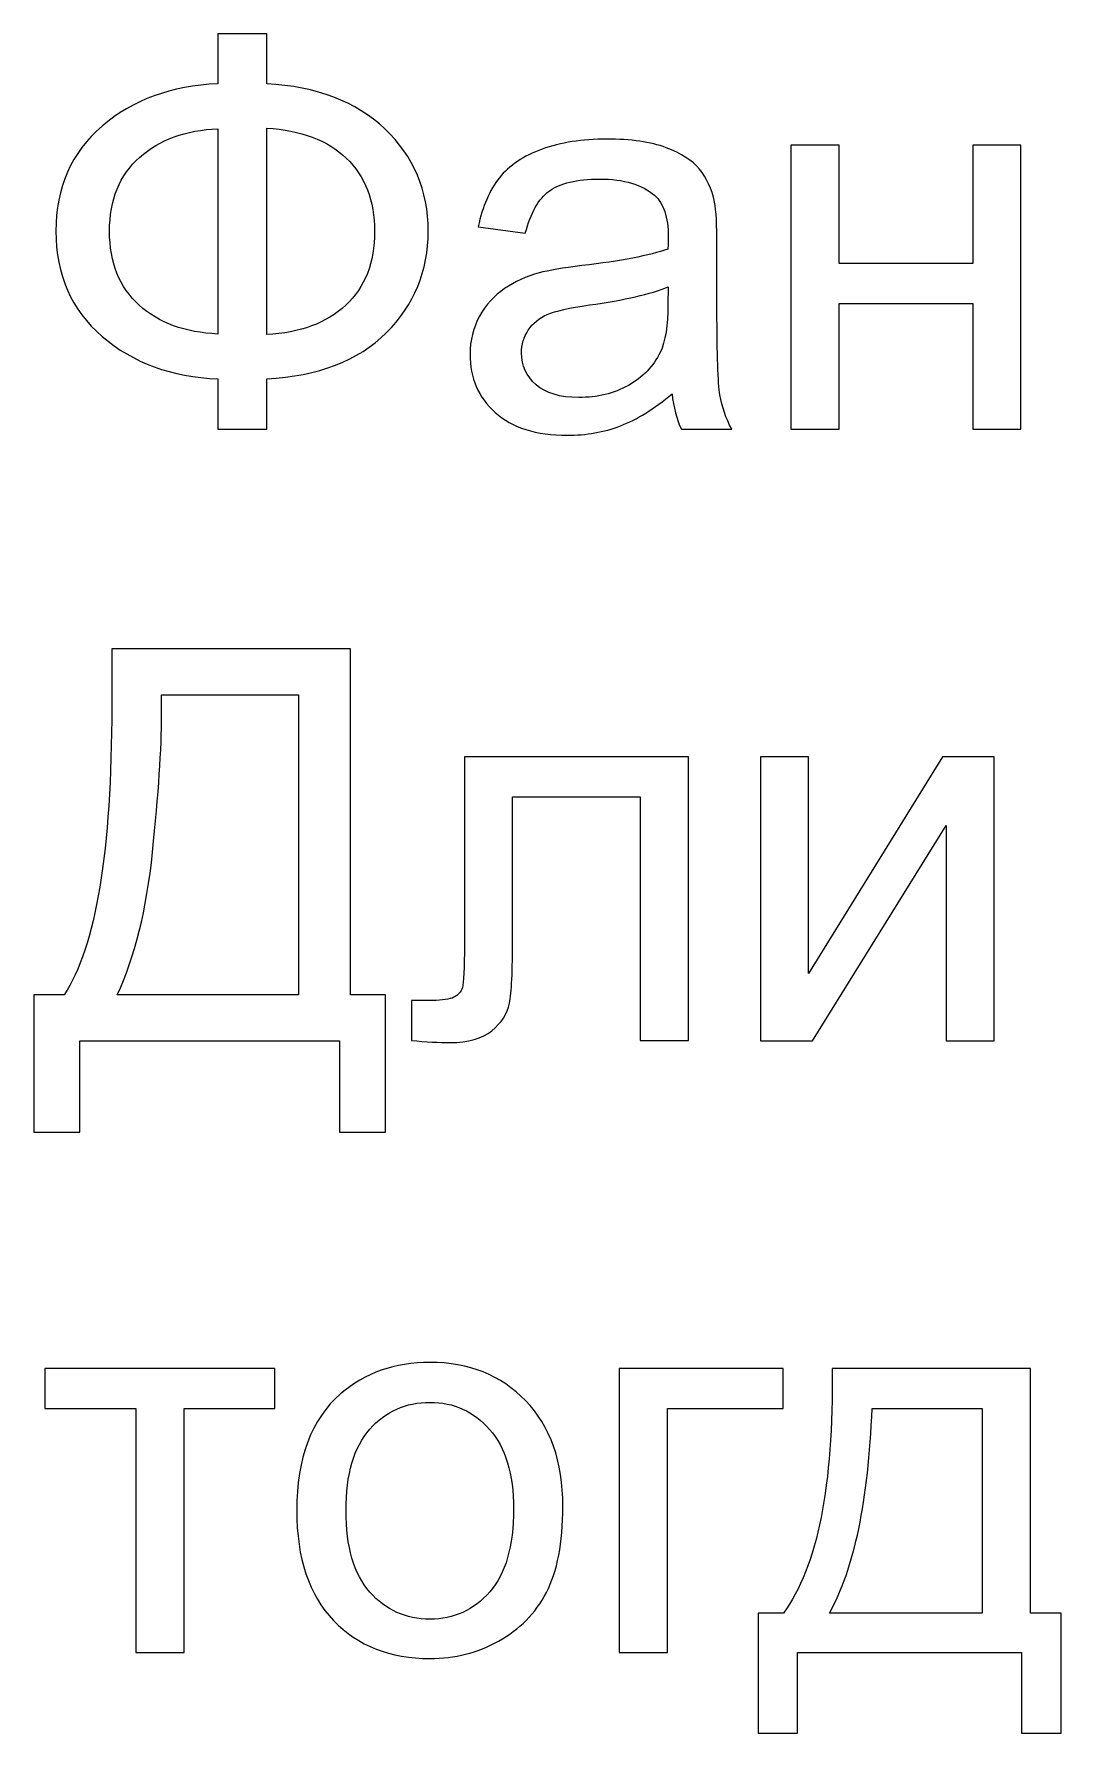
# Model space of a CAD drawing. Header units: millimetres. Extents: x -998 to 1016, y -1915 to 1914.
# Drawn here: x -997.9 to -954.9, y 1581.8 to 1653 of the extents above; entities that cross this region are included whole.
import ezdxf

# ---------------------------------------------------------------- set-up
doc = ezdxf.new("R2010")
doc.units = ezdxf.units.MM
doc.header["$MEASUREMENT"] = 0
doc.layers.add('layer 1', color=7, linetype='Continuous')

msp = doc.modelspace()

# ---------------------------------------------------------------- linework, layer by layer
at = {"layer": 'layer 1', "color": 250}
for points, knots in [([(-990.1918, 1650.8995), (-990.1918, 1650.8995), (-990.1918, 1652.9862), (-990.1918, 1652.9862), (-990.1918, 1652.9862), (-990.1918, 1652.9862), (-988.151, 1652.9862), (-988.151, 1652.9862), (-988.151, 1652.9862), (-988.151, 1652.9862), (-988.151, 1650.8995), (-988.151, 1650.8995), (-988.151, 1650.8995), (-986.0605, 1650.7887), (-984.4095, 1650.1581), (-983.2018, 1649.0077), (-983.2018, 1649.0077), (-981.9903, 1647.8574), (-981.3865, 1646.4319), (-981.3865, 1644.7274), (-981.3865, 1644.7274), (-981.3865, 1643.0572), (-981.9712, 1641.6394), (-983.1445, 1640.4699), (-983.1445, 1640.4699), (-984.3178, 1639.3043), (-985.9841, 1638.6584), (-988.151, 1638.5399), (-988.151, 1638.5399), (-988.151, 1638.5399), (-988.151, 1636.4303), (-988.151, 1636.4303), (-988.151, 1636.4303), (-988.151, 1636.4303), (-990.1918, 1636.4303), (-990.1918, 1636.4303), (-990.1918, 1636.4303), (-990.1918, 1636.4303), (-990.1918, 1638.5399), (-990.1918, 1638.5399), (-990.1918, 1638.5399), (-992.1333, 1638.6164), (-993.7499, 1639.2087), (-995.0416, 1640.3209), (-995.0416, 1640.3209), (-996.3334, 1641.4292), (-996.9793, 1642.9006), (-996.9793, 1644.7274), (-996.9793, 1644.7274), (-996.9793, 1646.558), (-996.3334, 1648.0255), (-995.0455, 1649.1262), (-995.0455, 1649.1262), (-993.7575, 1650.2269), (-992.1409, 1650.8154), (-990.1918, 1650.8995)], [0, 0, 0, 0, 0.0666667, 0.0666667, 0.0666667, 0.0666667, 0.1333333, 0.1333333, 0.1333333, 0.1333333, 0.2, 0.2, 0.2, 0.2, 0.2666667, 0.2666667, 0.2666667, 0.2666667, 0.3333333, 0.3333333, 0.3333333, 0.3333333, 0.4, 0.4, 0.4, 0.4, 0.4666667, 0.4666667, 0.4666667, 0.4666667, 0.5333333, 0.5333333, 0.5333333, 0.5333333, 0.6, 0.6, 0.6, 0.6, 0.6666667, 0.6666667, 0.6666667, 0.6666667, 0.7333333, 0.7333333, 0.7333333, 0.7333333, 0.8, 0.8, 0.8, 0.8, 0.8666667, 0.8666667, 0.8666667, 0.8666667, 1, 1, 1, 1]), ([(-990.1918, 1649.0192), (-991.5447, 1648.9581), (-992.6377, 1648.5606), (-993.4747, 1647.8192), (-993.4747, 1647.8192), (-994.3117, 1647.0777), (-994.7321, 1646.0459), (-994.7321, 1644.7197), (-994.7321, 1644.7197), (-994.7321, 1643.4088), (-994.3193, 1642.3808), (-993.4938, 1641.6317), (-993.4938, 1641.6317), (-992.6683, 1640.8827), (-991.5677, 1640.4814), (-990.1918, 1640.4202), (-990.1918, 1640.4202), (-990.1918, 1640.4202), (-990.1918, 1649.0192), (-990.1918, 1649.0192)], [0, 0, 0, 0, 0.1666667, 0.1666667, 0.1666667, 0.1666667, 0.3333333, 0.3333333, 0.3333333, 0.3333333, 0.5, 0.5, 0.5, 0.5, 0.6666667, 0.6666667, 0.6666667, 0.6666667, 1, 1, 1, 1]), ([(-988.151, 1649.0421), (-988.151, 1649.0421), (-988.151, 1640.3973), (-988.151, 1640.3973), (-988.151, 1640.3973), (-986.7484, 1640.4661), (-985.6477, 1640.875), (-984.8413, 1641.6241), (-984.8413, 1641.6241), (-984.035, 1642.3731), (-983.6337, 1643.405), (-983.6337, 1644.7197), (-983.6337, 1644.7197), (-983.6337, 1646.0115), (-984.0273, 1647.0319), (-984.8184, 1647.7886), (-984.8184, 1647.7886), (-985.6095, 1648.5415), (-986.7178, 1648.9581), (-988.151, 1649.0421)], [0, 0, 0, 0, 0.1666667, 0.1666667, 0.1666667, 0.1666667, 0.3333333, 0.3333333, 0.3333333, 0.3333333, 0.5, 0.5, 0.5, 0.5, 0.6666667, 0.6666667, 0.6666667, 0.6666667, 1, 1, 1, 1]), ([(-971.1747, 1637.9208), (-971.9238, 1637.2826), (-972.6461, 1636.8354), (-973.3378, 1636.5717), (-973.3378, 1636.5717), (-974.0296, 1636.308), (-974.771, 1636.1781), (-975.5659, 1636.1781), (-975.5659, 1636.1781), (-976.873, 1636.1781), (-977.8781, 1636.4953), (-978.5813, 1637.1335), (-978.5813, 1637.1335), (-979.2845, 1637.7679), (-979.6361, 1638.582), (-979.6361, 1639.5718), (-979.6361, 1639.5718), (-979.6361, 1640.1527), (-979.5023, 1640.6839), (-979.2386, 1641.1655), (-979.2386, 1641.1655), (-978.9711, 1641.647), (-978.6233, 1642.0292), (-978.1953, 1642.3196), (-978.1953, 1642.3196), (-977.7634, 1642.6101), (-977.2819, 1642.8318), (-976.743, 1642.9808), (-976.743, 1642.9808), (-976.3456, 1643.084), (-975.7455, 1643.1834), (-974.9468, 1643.2827), (-974.9468, 1643.2827), (-973.3187, 1643.4738), (-972.1149, 1643.7069), (-971.3467, 1643.9745), (-971.3467, 1643.9745), (-971.339, 1644.2496), (-971.3352, 1644.4254), (-971.3352, 1644.498), (-971.3352, 1644.498), (-971.3352, 1645.3159), (-971.5263, 1645.893), (-971.9085, 1646.2293), (-971.9085, 1646.2293), (-972.4244, 1646.6841), (-973.1926, 1646.9096), (-974.2092, 1646.9096), (-974.2092, 1646.9096), (-975.1608, 1646.9096), (-975.864, 1646.7414), (-976.315, 1646.4089), (-976.315, 1646.4089), (-976.7698, 1646.0764), (-977.1023, 1645.4879), (-977.3201, 1644.6395), (-977.3201, 1644.6395), (-977.3201, 1644.6395), (-979.2921, 1644.9146), (-979.2921, 1644.9146), (-979.2921, 1644.9146), (-979.1125, 1645.7592), (-978.8182, 1646.4433), (-978.4055, 1646.9631), (-978.4055, 1646.9631), (-977.9927, 1647.4828), (-977.3965, 1647.8803), (-976.6169, 1648.1631), (-976.6169, 1648.1631), (-975.8411, 1648.4421), (-974.9353, 1648.5835), (-973.9111, 1648.5835), (-973.9111, 1648.5835), (-972.8945, 1648.5835), (-972.0652, 1648.465), (-971.4269, 1648.2243), (-971.4269, 1648.2243), (-970.7925, 1647.9835), (-970.3225, 1647.6854), (-970.0244, 1647.3223), (-970.0244, 1647.3223), (-969.7263, 1646.9593), (-969.5161, 1646.5007), (-969.3938, 1645.9465), (-969.3938, 1645.9465), (-969.3288, 1645.6025), (-969.2944, 1644.9834), (-969.2944, 1644.0929), (-969.2944, 1644.0929), (-969.2944, 1644.0929), (-969.2944, 1641.4177), (-969.2944, 1641.4177), (-969.2944, 1641.4177), (-969.2944, 1639.5489), (-969.2524, 1638.3679), (-969.1683, 1637.8673), (-969.1683, 1637.8673), (-969.088, 1637.3666), (-968.9199, 1636.8889), (-968.6753, 1636.4303), (-968.6753, 1636.4303), (-968.6753, 1636.4303), (-970.7849, 1636.4303), (-970.7849, 1636.4303), (-970.7849, 1636.4303), (-970.9874, 1636.8545), (-971.1174, 1637.3513), (-971.1747, 1637.9208)], [0, 0, 0, 0, 0.0357143, 0.0357143, 0.0357143, 0.0357143, 0.0714286, 0.0714286, 0.0714286, 0.0714286, 0.1071429, 0.1071429, 0.1071429, 0.1071429, 0.1428571, 0.1428571, 0.1428571, 0.1428571, 0.1785714, 0.1785714, 0.1785714, 0.1785714, 0.2142857, 0.2142857, 0.2142857, 0.2142857, 0.25, 0.25, 0.25, 0.25, 0.2857143, 0.2857143, 0.2857143, 0.2857143, 0.3214286, 0.3214286, 0.3214286, 0.3214286, 0.3571429, 0.3571429, 0.3571429, 0.3571429, 0.3928571, 0.3928571, 0.3928571, 0.3928571, 0.4285714, 0.4285714, 0.4285714, 0.4285714, 0.4642857, 0.4642857, 0.4642857, 0.4642857, 0.5, 0.5, 0.5, 0.5, 0.5357143, 0.5357143, 0.5357143, 0.5357143, 0.5714286, 0.5714286, 0.5714286, 0.5714286, 0.6071429, 0.6071429, 0.6071429, 0.6071429, 0.6428571, 0.6428571, 0.6428571, 0.6428571, 0.6785714, 0.6785714, 0.6785714, 0.6785714, 0.7142857, 0.7142857, 0.7142857, 0.7142857, 0.75, 0.75, 0.75, 0.75, 0.7857143, 0.7857143, 0.7857143, 0.7857143, 0.8214286, 0.8214286, 0.8214286, 0.8214286, 0.8571429, 0.8571429, 0.8571429, 0.8571429, 0.8928571, 0.8928571, 0.8928571, 0.8928571, 0.9285714, 0.9285714, 0.9285714, 0.9285714, 1, 1, 1, 1]), ([(-966.195, 1648.3313), (-966.195, 1648.3313), (-964.1771, 1648.3313), (-964.1771, 1648.3313), (-964.1771, 1648.3313), (-964.1771, 1648.3313), (-964.1771, 1643.3783), (-964.1771, 1643.3783), (-964.1771, 1643.3783), (-964.1771, 1643.3783), (-958.582, 1643.3783), (-958.582, 1643.3783), (-958.582, 1643.3783), (-958.582, 1643.3783), (-958.582, 1648.3313), (-958.582, 1648.3313), (-958.582, 1648.3313), (-958.582, 1648.3313), (-956.5641, 1648.3313), (-956.5641, 1648.3313), (-956.5641, 1648.3313), (-956.5641, 1648.3313), (-956.5641, 1636.4303), (-956.5641, 1636.4303), (-956.5641, 1636.4303), (-956.5641, 1636.4303), (-958.582, 1636.4303), (-958.582, 1636.4303), (-958.582, 1636.4303), (-958.582, 1636.4303), (-958.582, 1641.7043), (-958.582, 1641.7043), (-958.582, 1641.7043), (-958.582, 1641.7043), (-964.1771, 1641.7043), (-964.1771, 1641.7043), (-964.1771, 1641.7043), (-964.1771, 1641.7043), (-964.1771, 1636.4303), (-964.1771, 1636.4303), (-964.1771, 1636.4303), (-964.1771, 1636.4303), (-966.195, 1636.4303), (-966.195, 1636.4303), (-966.195, 1636.4303), (-966.195, 1636.4303), (-966.195, 1648.3313), (-966.195, 1648.3313)], [0, 0, 0, 0, 0.0769231, 0.0769231, 0.0769231, 0.0769231, 0.1538462, 0.1538462, 0.1538462, 0.1538462, 0.2307692, 0.2307692, 0.2307692, 0.2307692, 0.3076923, 0.3076923, 0.3076923, 0.3076923, 0.3846154, 0.3846154, 0.3846154, 0.3846154, 0.4615385, 0.4615385, 0.4615385, 0.4615385, 0.5384615, 0.5384615, 0.5384615, 0.5384615, 0.6153846, 0.6153846, 0.6153846, 0.6153846, 0.6923077, 0.6923077, 0.6923077, 0.6923077, 0.7692308, 0.7692308, 0.7692308, 0.7692308, 0.8461538, 0.8461538, 0.8461538, 0.8461538, 1, 1, 1, 1]), ([(-971.3352, 1642.3923), (-972.069, 1642.0942), (-973.1697, 1641.8419), (-974.6372, 1641.6355), (-974.6372, 1641.6355), (-975.4704, 1641.5171), (-976.0589, 1641.3833), (-976.4029, 1641.2343), (-976.4029, 1641.2343), (-976.7468, 1641.0852), (-977.0105, 1640.8674), (-977.1978, 1640.5846), (-977.1978, 1640.5846), (-977.3851, 1640.2979), (-977.4806, 1639.9807), (-977.4806, 1639.6291), (-977.4806, 1639.6291), (-977.4806, 1639.0979), (-977.2781, 1638.6507), (-976.8691, 1638.2953), (-976.8691, 1638.2953), (-976.4602, 1637.9399), (-975.864, 1637.7603), (-975.0806, 1637.7603), (-975.0806, 1637.7603), (-974.3047, 1637.7603), (-973.613, 1637.9284), (-973.0053, 1638.2686), (-973.0053, 1638.2686), (-972.4015, 1638.6049), (-971.9543, 1639.0673), (-971.6715, 1639.652), (-971.6715, 1639.652), (-971.4537, 1640.1068), (-971.3467, 1640.7756), (-971.3467, 1641.6585), (-971.3467, 1641.6585), (-971.3467, 1641.6585), (-971.3352, 1642.3923), (-971.3352, 1642.3923)], [0, 0, 0, 0, 0.0909091, 0.0909091, 0.0909091, 0.0909091, 0.1818182, 0.1818182, 0.1818182, 0.1818182, 0.2727273, 0.2727273, 0.2727273, 0.2727273, 0.3636364, 0.3636364, 0.3636364, 0.3636364, 0.4545455, 0.4545455, 0.4545455, 0.4545455, 0.5454545, 0.5454545, 0.5454545, 0.5454545, 0.6363636, 0.6363636, 0.6363636, 0.6363636, 0.7272727, 0.7272727, 0.7272727, 0.7272727, 0.8181818, 0.8181818, 0.8181818, 0.8181818, 1, 1, 1, 1]), ([(-994.6404, 1627.2313), (-994.6404, 1627.2313), (-984.6426, 1627.2313), (-984.6426, 1627.2313), (-984.6426, 1627.2313), (-984.6426, 1627.2313), (-984.6426, 1612.7392), (-984.6426, 1612.7392), (-984.6426, 1612.7392), (-984.6426, 1612.7392), (-983.1751, 1612.7392), (-983.1751, 1612.7392), (-983.1751, 1612.7392), (-983.1751, 1612.7392), (-983.1751, 1606.9836), (-983.1751, 1606.9836), (-983.1751, 1606.9836), (-983.1751, 1606.9836), (-985.1012, 1606.9836), (-985.1012, 1606.9836), (-985.1012, 1606.9836), (-985.1012, 1606.9836), (-985.1012, 1610.813), (-985.1012, 1610.813), (-985.1012, 1610.813), (-985.1012, 1610.813), (-995.9703, 1610.813), (-995.9703, 1610.813), (-995.9703, 1610.813), (-995.9703, 1610.813), (-995.9703, 1606.9836), (-995.9703, 1606.9836), (-995.9703, 1606.9836), (-995.9703, 1606.9836), (-997.8965, 1606.9836), (-997.8965, 1606.9836), (-997.8965, 1606.9836), (-997.8965, 1606.9836), (-997.8965, 1612.7392), (-997.8965, 1612.7392), (-997.8965, 1612.7392), (-997.8965, 1612.7392), (-996.6353, 1612.7392), (-996.6353, 1612.7392), (-996.6353, 1612.7392), (-995.3053, 1614.7341), (-994.6404, 1618.7661), (-994.6404, 1624.8312), (-994.6404, 1624.8312), (-994.6404, 1624.8312), (-994.6404, 1627.2313), (-994.6404, 1627.2313)], [0, 0, 0, 0, 0.0714286, 0.0714286, 0.0714286, 0.0714286, 0.1428571, 0.1428571, 0.1428571, 0.1428571, 0.2142857, 0.2142857, 0.2142857, 0.2142857, 0.2857143, 0.2857143, 0.2857143, 0.2857143, 0.3571429, 0.3571429, 0.3571429, 0.3571429, 0.4285714, 0.4285714, 0.4285714, 0.4285714, 0.5, 0.5, 0.5, 0.5, 0.5714286, 0.5714286, 0.5714286, 0.5714286, 0.6428571, 0.6428571, 0.6428571, 0.6428571, 0.7142857, 0.7142857, 0.7142857, 0.7142857, 0.7857143, 0.7857143, 0.7857143, 0.7857143, 0.8571429, 0.8571429, 0.8571429, 0.8571429, 1, 1, 1, 1]), ([(-986.821, 1625.3051), (-986.821, 1625.3051), (-992.5537, 1625.3051), (-992.5537, 1625.3051), (-992.5537, 1625.3051), (-992.5537, 1625.3051), (-992.5537, 1624.4644), (-992.5537, 1624.4644), (-992.5537, 1624.4644), (-992.5537, 1623.0656), (-992.6798, 1621.1509), (-992.932, 1618.7241), (-992.932, 1618.7241), (-993.1804, 1616.2972), (-993.6773, 1614.3023), (-994.411, 1612.7392), (-994.411, 1612.7392), (-994.411, 1612.7392), (-986.821, 1612.7392), (-986.821, 1612.7392), (-986.821, 1612.7392), (-986.821, 1612.7392), (-986.821, 1625.3051), (-986.821, 1625.3051)], [0, 0, 0, 0, 0.1428571, 0.1428571, 0.1428571, 0.1428571, 0.2857143, 0.2857143, 0.2857143, 0.2857143, 0.4285714, 0.4285714, 0.4285714, 0.4285714, 0.5714286, 0.5714286, 0.5714286, 0.5714286, 0.7142857, 0.7142857, 0.7142857, 0.7142857, 1, 1, 1, 1]), ([(-979.8693, 1622.714), (-979.8693, 1622.714), (-970.4906, 1622.714), (-970.4906, 1622.714), (-970.4906, 1622.714), (-970.4906, 1622.714), (-970.4906, 1610.8245), (-970.4906, 1610.8245), (-970.4906, 1610.8245), (-970.4906, 1610.8245), (-972.5085, 1610.8245), (-972.5085, 1610.8245), (-972.5085, 1610.8245), (-972.5085, 1610.8245), (-972.5085, 1621.04), (-972.5085, 1621.04), (-972.5085, 1621.04), (-972.5085, 1621.04), (-977.8514, 1621.04), (-977.8514, 1621.04), (-977.8514, 1621.04), (-977.8514, 1621.04), (-977.8514, 1615.1201), (-977.8514, 1615.1201), (-977.8514, 1615.1201), (-977.8514, 1613.7405), (-977.8972, 1612.8309), (-977.9851, 1612.3876), (-977.9851, 1612.3876), (-978.0769, 1611.9481), (-978.3214, 1611.5659), (-978.7227, 1611.2372), (-978.7227, 1611.2372), (-979.1278, 1610.9085), (-979.7088, 1610.7442), (-980.4693, 1610.7442), (-980.4693, 1610.7442), (-980.9394, 1610.7442), (-981.4821, 1610.7748), (-982.0935, 1610.8321), (-982.0935, 1610.8321), (-982.0935, 1610.8321), (-982.0935, 1612.5099), (-982.0935, 1612.5099), (-982.0935, 1612.5099), (-982.0935, 1612.5099), (-981.2107, 1612.5099), (-981.2107, 1612.5099), (-981.2107, 1612.5099), (-980.7941, 1612.5099), (-980.496, 1612.5519), (-980.3164, 1612.6398), (-980.3164, 1612.6398), (-980.1368, 1612.7239), (-980.0183, 1612.8615), (-979.9572, 1613.0487), (-979.9572, 1613.0487), (-979.8998, 1613.236), (-979.8693, 1613.8437), (-979.8693, 1614.8717), (-979.8693, 1614.8717), (-979.8693, 1614.8717), (-979.8693, 1622.714), (-979.8693, 1622.714)], [0, 0, 0, 0, 0.0588235, 0.0588235, 0.0588235, 0.0588235, 0.1176471, 0.1176471, 0.1176471, 0.1176471, 0.1764706, 0.1764706, 0.1764706, 0.1764706, 0.2352941, 0.2352941, 0.2352941, 0.2352941, 0.2941176, 0.2941176, 0.2941176, 0.2941176, 0.3529412, 0.3529412, 0.3529412, 0.3529412, 0.4117647, 0.4117647, 0.4117647, 0.4117647, 0.4705882, 0.4705882, 0.4705882, 0.4705882, 0.5294118, 0.5294118, 0.5294118, 0.5294118, 0.5882353, 0.5882353, 0.5882353, 0.5882353, 0.6470588, 0.6470588, 0.6470588, 0.6470588, 0.7058824, 0.7058824, 0.7058824, 0.7058824, 0.7647059, 0.7647059, 0.7647059, 0.7647059, 0.8235294, 0.8235294, 0.8235294, 0.8235294, 0.8823529, 0.8823529, 0.8823529, 0.8823529, 1, 1, 1, 1]), ([(-967.4753, 1622.714), (-967.4753, 1622.714), (-965.4574, 1622.714), (-965.4574, 1622.714), (-965.4574, 1622.714), (-965.4574, 1622.714), (-965.4574, 1613.6373), (-965.4574, 1613.6373), (-965.4574, 1613.6373), (-965.4574, 1613.6373), (-959.8509, 1622.714), (-959.8509, 1622.714), (-959.8509, 1622.714), (-959.8509, 1622.714), (-957.6839, 1622.714), (-957.6839, 1622.714), (-957.6839, 1622.714), (-957.6839, 1622.714), (-957.6839, 1610.813), (-957.6839, 1610.813), (-957.6839, 1610.813), (-957.6839, 1610.813), (-959.7018, 1610.813), (-959.7018, 1610.813), (-959.7018, 1610.813), (-959.7018, 1610.813), (-959.7018, 1619.8324), (-959.7018, 1619.8324), (-959.7018, 1619.8324), (-959.7018, 1619.8324), (-965.3007, 1610.813), (-965.3007, 1610.813), (-965.3007, 1610.813), (-965.3007, 1610.813), (-967.4753, 1610.813), (-967.4753, 1610.813), (-967.4753, 1610.813), (-967.4753, 1610.813), (-967.4753, 1622.714), (-967.4753, 1622.714)], [0, 0, 0, 0, 0.0909091, 0.0909091, 0.0909091, 0.0909091, 0.1818182, 0.1818182, 0.1818182, 0.1818182, 0.2727273, 0.2727273, 0.2727273, 0.2727273, 0.3636364, 0.3636364, 0.3636364, 0.3636364, 0.4545455, 0.4545455, 0.4545455, 0.4545455, 0.5454545, 0.5454545, 0.5454545, 0.5454545, 0.6363636, 0.6363636, 0.6363636, 0.6363636, 0.7272727, 0.7272727, 0.7272727, 0.7272727, 0.8181818, 0.8181818, 0.8181818, 0.8181818, 1, 1, 1, 1]), ([(-997.4379, 1597.0967), (-997.4379, 1597.0967), (-987.807, 1597.0967), (-987.807, 1597.0967), (-987.807, 1597.0967), (-987.807, 1597.0967), (-987.807, 1595.4227), (-987.807, 1595.4227), (-987.807, 1595.4227), (-987.807, 1595.4227), (-991.6135, 1595.4227), (-991.6135, 1595.4227), (-991.6135, 1595.4227), (-991.6135, 1595.4227), (-991.6135, 1585.1957), (-991.6135, 1585.1957), (-991.6135, 1585.1957), (-991.6135, 1585.1957), (-993.6314, 1585.1957), (-993.6314, 1585.1957), (-993.6314, 1585.1957), (-993.6314, 1585.1957), (-993.6314, 1595.4227), (-993.6314, 1595.4227), (-993.6314, 1595.4227), (-993.6314, 1595.4227), (-997.4379, 1595.4227), (-997.4379, 1595.4227), (-997.4379, 1595.4227), (-997.4379, 1595.4227), (-997.4379, 1597.0967), (-997.4379, 1597.0967)], [0, 0, 0, 0, 0.1111111, 0.1111111, 0.1111111, 0.1111111, 0.2222222, 0.2222222, 0.2222222, 0.2222222, 0.3333333, 0.3333333, 0.3333333, 0.3333333, 0.4444444, 0.4444444, 0.4444444, 0.4444444, 0.5555556, 0.5555556, 0.5555556, 0.5555556, 0.6666667, 0.6666667, 0.6666667, 0.6666667, 0.7777778, 0.7777778, 0.7777778, 0.7777778, 1, 1, 1, 1]), ([(-986.8937, 1591.1462), (-986.8937, 1593.3437), (-986.2822, 1594.9718), (-985.0554, 1596.0304), (-985.0554, 1596.0304), (-984.035, 1596.9094), (-982.7853, 1597.3489), (-981.3139, 1597.3489), (-981.3139, 1597.3489), (-979.682, 1597.3489), (-978.3444, 1596.8139), (-977.3049, 1595.7438), (-977.3049, 1595.7438), (-976.2692, 1594.6775), (-975.7494, 1593.1985), (-975.7494, 1591.3143), (-975.7494, 1591.3143), (-975.7494, 1589.7856), (-975.9787, 1588.5856), (-976.4373, 1587.7104), (-976.4373, 1587.7104), (-976.8959, 1586.8352), (-977.5648, 1586.155), (-978.4438, 1585.6696), (-978.4438, 1585.6696), (-979.3189, 1585.1842), (-980.2782, 1584.9435), (-981.3139, 1584.9435), (-981.3139, 1584.9435), (-982.9802, 1584.9435), (-984.3255, 1585.4747), (-985.3535, 1586.541), (-985.3535, 1586.541), (-986.3816, 1587.6072), (-986.8937, 1589.1436), (-986.8937, 1591.1462)], [0, 0, 0, 0, 0.1, 0.1, 0.1, 0.1, 0.2, 0.2, 0.2, 0.2, 0.3, 0.3, 0.3, 0.3, 0.4, 0.4, 0.4, 0.4, 0.5, 0.5, 0.5, 0.5, 0.6, 0.6, 0.6, 0.6, 0.7, 0.7, 0.7, 0.7, 0.8, 0.8, 0.8, 0.8, 1, 1, 1, 1]), ([(-973.3838, 1597.0967), (-973.3838, 1597.0967), (-966.5275, 1597.0967), (-966.5275, 1597.0967), (-966.5275, 1597.0967), (-966.5275, 1597.0967), (-966.5275, 1595.4227), (-966.5275, 1595.4227), (-966.5275, 1595.4227), (-966.5275, 1595.4227), (-971.3659, 1595.4227), (-971.3659, 1595.4227), (-971.3659, 1595.4227), (-971.3659, 1595.4227), (-971.3659, 1585.1957), (-971.3659, 1585.1957), (-971.3659, 1585.1957), (-971.3659, 1585.1957), (-973.3838, 1585.1957), (-973.3838, 1585.1957), (-973.3838, 1585.1957), (-973.3838, 1585.1957), (-973.3838, 1597.0967), (-973.3838, 1597.0967)], [0, 0, 0, 0, 0.1428571, 0.1428571, 0.1428571, 0.1428571, 0.2857143, 0.2857143, 0.2857143, 0.2857143, 0.4285714, 0.4285714, 0.4285714, 0.4285714, 0.5714286, 0.5714286, 0.5714286, 0.5714286, 0.7142857, 0.7142857, 0.7142857, 0.7142857, 1, 1, 1, 1]), ([(-964.4715, 1597.0967), (-964.4715, 1597.0967), (-956.1706, 1597.0967), (-956.1706, 1597.0967), (-956.1706, 1597.0967), (-956.1706, 1597.0967), (-956.1706, 1586.8467), (-956.1706, 1586.8467), (-956.1706, 1586.8467), (-956.1706, 1586.8467), (-954.8865, 1586.8467), (-954.8865, 1586.8467), (-954.8865, 1586.8467), (-954.8865, 1586.8467), (-954.8865, 1581.8249), (-954.8865, 1581.8249), (-954.8865, 1581.8249), (-954.8865, 1581.8249), (-956.5375, 1581.8249), (-956.5375, 1581.8249), (-956.5375, 1581.8249), (-956.5375, 1581.8249), (-956.5375, 1585.1957), (-956.5375, 1585.1957), (-956.5375, 1585.1957), (-956.5375, 1585.1957), (-965.9161, 1585.1957), (-965.9161, 1585.1957), (-965.9161, 1585.1957), (-965.9161, 1585.1957), (-965.9161, 1581.8249), (-965.9161, 1581.8249), (-965.9161, 1581.8249), (-965.9161, 1581.8249), (-967.5671, 1581.8249), (-967.5671, 1581.8249), (-967.5671, 1581.8249), (-967.5671, 1581.8249), (-967.5671, 1586.8467), (-967.5671, 1586.8467), (-967.5671, 1586.8467), (-967.5671, 1586.8467), (-966.5123, 1586.8467), (-966.5123, 1586.8467), (-966.5123, 1586.8467), (-965.0906, 1588.7767), (-964.4103, 1592.1934), (-964.4715, 1597.0967)], [0, 0, 0, 0, 0.0769231, 0.0769231, 0.0769231, 0.0769231, 0.1538462, 0.1538462, 0.1538462, 0.1538462, 0.2307692, 0.2307692, 0.2307692, 0.2307692, 0.3076923, 0.3076923, 0.3076923, 0.3076923, 0.3846154, 0.3846154, 0.3846154, 0.3846154, 0.4615385, 0.4615385, 0.4615385, 0.4615385, 0.5384615, 0.5384615, 0.5384615, 0.5384615, 0.6153846, 0.6153846, 0.6153846, 0.6153846, 0.6923077, 0.6923077, 0.6923077, 0.6923077, 0.7692308, 0.7692308, 0.7692308, 0.7692308, 0.8461538, 0.8461538, 0.8461538, 0.8461538, 1, 1, 1, 1]), ([(-984.8299, 1591.1424), (-984.8299, 1589.6213), (-984.4974, 1588.4824), (-983.8325, 1587.7295), (-983.8325, 1587.7295), (-983.1636, 1586.9728), (-982.3267, 1586.5945), (-981.3139, 1586.5945), (-981.3139, 1586.5945), (-980.3126, 1586.5945), (-979.4795, 1586.9728), (-978.8107, 1587.7334), (-978.8107, 1587.7334), (-978.1457, 1588.4939), (-977.8132, 1589.6519), (-977.8132, 1591.2073), (-977.8132, 1591.2073), (-977.8132, 1592.6749), (-978.1495, 1593.787), (-978.8183, 1594.5399), (-978.8183, 1594.5399), (-979.4871, 1595.2966), (-980.3203, 1595.675), (-981.3139, 1595.675), (-981.3139, 1595.675), (-982.3267, 1595.675), (-983.1636, 1595.3005), (-983.8325, 1594.5476), (-983.8325, 1594.5476), (-984.4974, 1593.7947), (-984.8299, 1592.6596), (-984.8299, 1591.1424)], [0, 0, 0, 0, 0.1111111, 0.1111111, 0.1111111, 0.1111111, 0.2222222, 0.2222222, 0.2222222, 0.2222222, 0.3333333, 0.3333333, 0.3333333, 0.3333333, 0.4444444, 0.4444444, 0.4444444, 0.4444444, 0.5555556, 0.5555556, 0.5555556, 0.5555556, 0.6666667, 0.6666667, 0.6666667, 0.6666667, 0.7777778, 0.7777778, 0.7777778, 0.7777778, 1, 1, 1, 1]), ([(-962.7975, 1595.4227), (-962.9466, 1591.5589), (-963.5428, 1588.7003), (-964.5861, 1586.8467), (-964.5861, 1586.8467), (-964.5861, 1586.8467), (-958.1885, 1586.8467), (-958.1885, 1586.8467), (-958.1885, 1586.8467), (-958.1885, 1586.8467), (-958.1885, 1595.4227), (-958.1885, 1595.4227), (-958.1885, 1595.4227), (-958.1885, 1595.4227), (-962.7975, 1595.4227), (-962.7975, 1595.4227)], [0, 0, 0, 0, 0.2, 0.2, 0.2, 0.2, 0.4, 0.4, 0.4, 0.4, 0.6, 0.6, 0.6, 0.6, 1, 1, 1, 1])]:
    msp.add_open_spline(points, degree=3, knots=knots, dxfattribs=at)

doc.saveas('drawing.dxf')
